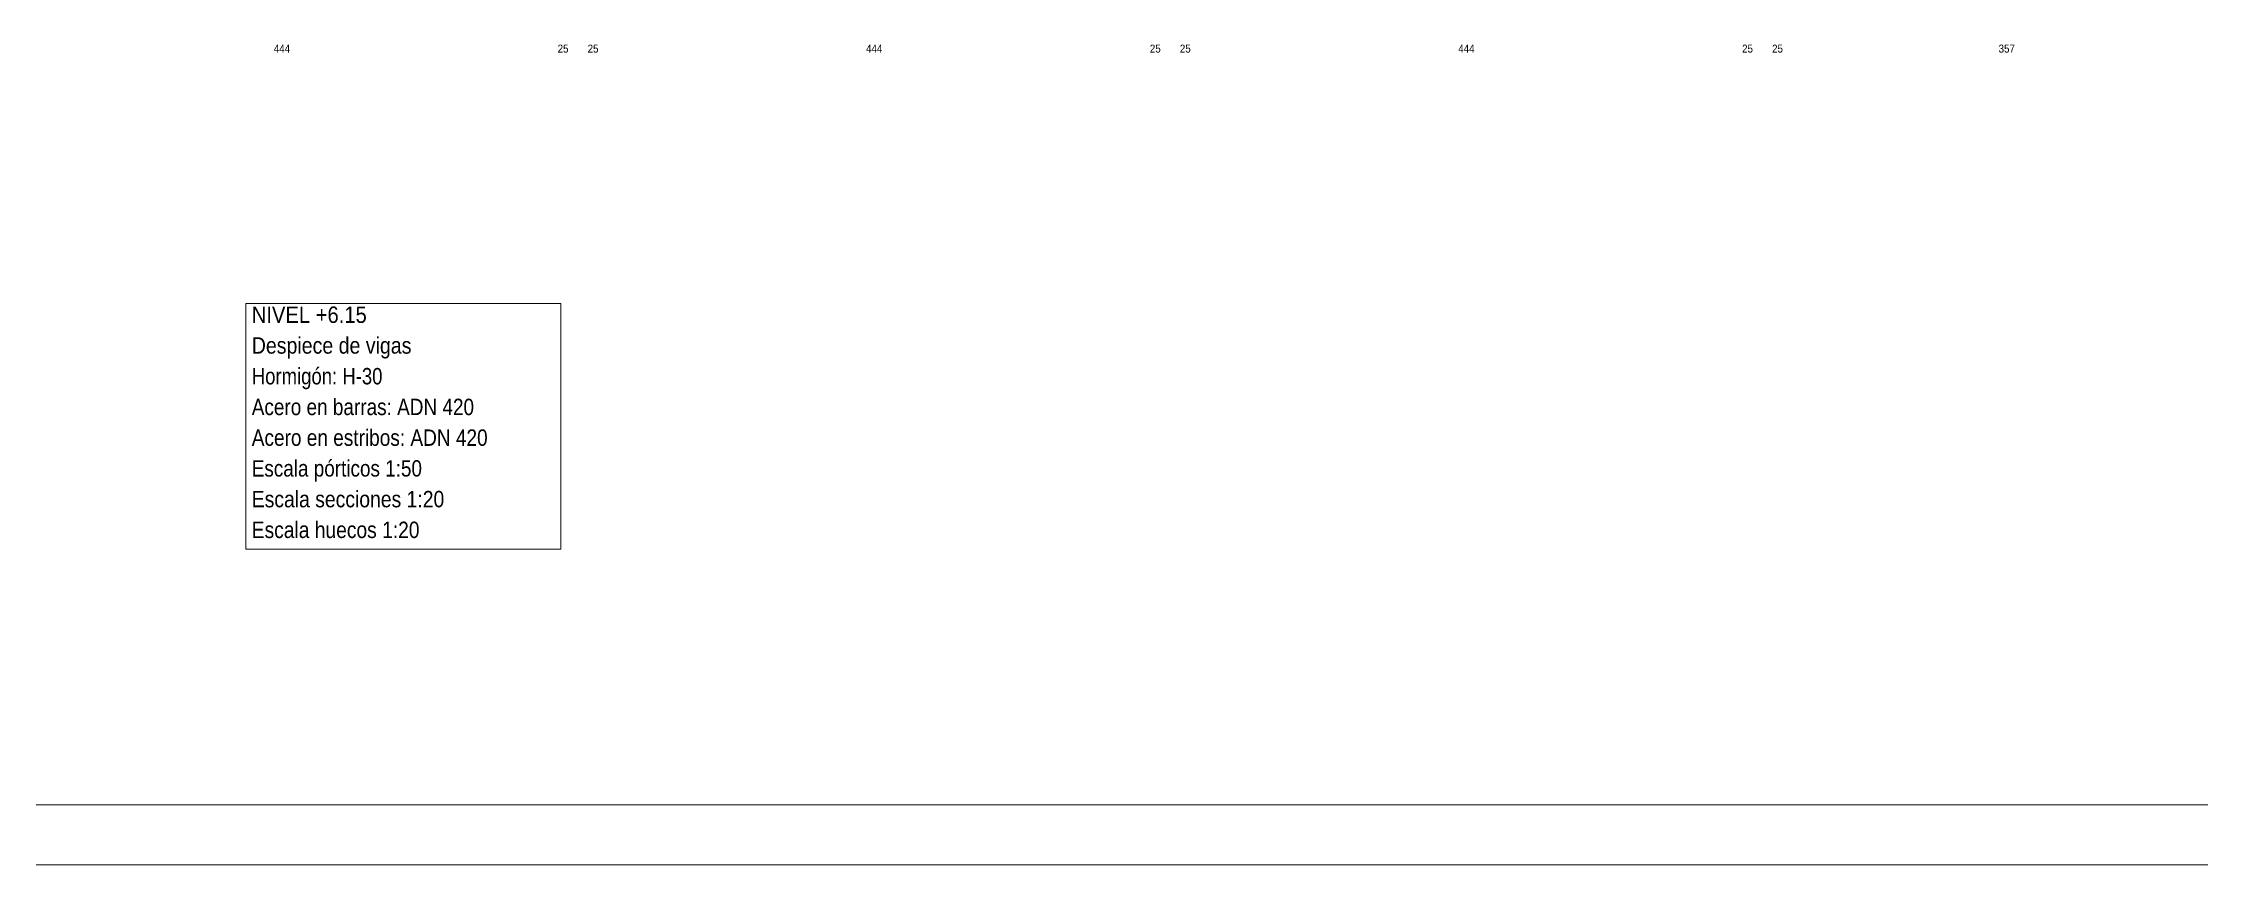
# Model space of a CAD drawing. Header units: millimetres. Extents: x 3 to 479, y -191 to 120.
# Drawn here: x 390.21 to 426.17, y 21.26 to 34.95 of the extents above; entities that cross this region are included whole.
import ezdxf
from ezdxf.enums import TextEntityAlignment as Align

# ---------------------------------------------------------------- set-up
doc = ezdxf.new("R2010")
doc.units = ezdxf.units.MM
for name, color, linetype, lineweight in [('ALZ_COT_TEXTOS_ESTRIBOS', 122, 'Continuous', 0), ('RECUAD_LIMITES', 2, 'Continuous', 0), ('RECUAD_MARCO', 1, 'Continuous', 20), ('TAB_COM_LINEAS', 1, 'Continuous', 9), ('TAB_COM_TEXTOS', 1, 'Continuous', 9)]:
    doc.layers.add(name, color=color, linetype=linetype, lineweight=lineweight)
doc.styles.add('CYPETXT_romans', font='arial.ttf', dxfattribs={"height": 0.2})

msp = doc.modelspace()

# ---------------------------------------------------------------- linework, layer by layer
at = {"layer": 'RECUAD_LIMITES'}
msp.add_lwpolyline([(329.46093, 21.25684), (478.96093, 21.25684), (478.96093, 58.25684), (329.46093, 58.25684), (329.46093, 21.25684)], close=True, dxfattribs=at)
at = {"layer": 'RECUAD_MARCO'}
msp.add_lwpolyline([(331.96093, 22.25684), (477.96093, 22.25684), (477.96093, 57.25684), (331.96093, 57.25684), (331.96093, 22.25684)], close=True, dxfattribs=at)
at = {"layer": 'TAB_COM_TEXTOS', "lineweight": 5}
for p, q in [((393.58414, 30.61468), (398.83771, 30.61468)), ((393.58414, 30.61468), (393.58414, 26.51681)), ((398.83771, 30.61468), (398.83771, 26.51681)), ((393.58414, 26.51681), (398.83771, 26.51681))]:
    msp.add_line(p, q, dxfattribs=at)

# ---------------------------------------------------------------- texts
at = {"layer": 'ALZ_COT_TEXTOS_ESTRIBOS', "style": 'CYPETXT_romans', "width": 0.872274}
for s, p in [('444', (394.18867, 34.92896)), ('25', (398.87367, 34.92896)), ('25', (399.37367, 34.92896)), ('444', (404.05867, 34.92896)), ('25', (408.74367, 34.92896)), ('25', (409.24367, 34.92896)), ('444', (413.92867, 34.92896)), ('25', (418.61367, 34.92896)), ('25', (419.11367, 34.92896)), ('357', (422.93367, 34.92896))]:
    msp.add_text(s, height=0.133333, dxfattribs=at).set_placement(p, align=Align.TOP_CENTER)
at = {"layer": 'TAB_COM_LINEAS', "style": 'CYPETXT_romans'}
for s, width, p in [('NIVEL +6.15', 0.880937, (393.68574, 30.28991)), ('Despiece de vigas', 0.852948, (393.68574, 29.77768)), ('Hormigón: H-30', 0.808194, (393.68574, 29.26545)), ('Acero en barras: ADN 420', 0.827218, (393.68574, 28.75321)), ('Acero en estribos: ADN 420', 0.830636, (393.68574, 28.24098)), ('Escala pórticos 1:50', 0.824952, (393.68574, 27.72875)), ('Escala secciones 1:20', 0.844437, (393.68574, 27.21651)), ('Escala huecos 1:20', 0.838794, (393.68574, 26.70428))]:
    msp.add_text(s, height=0.2733333, dxfattribs=dict(at, width=width)).set_placement(p)

doc.saveas('drawing.dxf')
